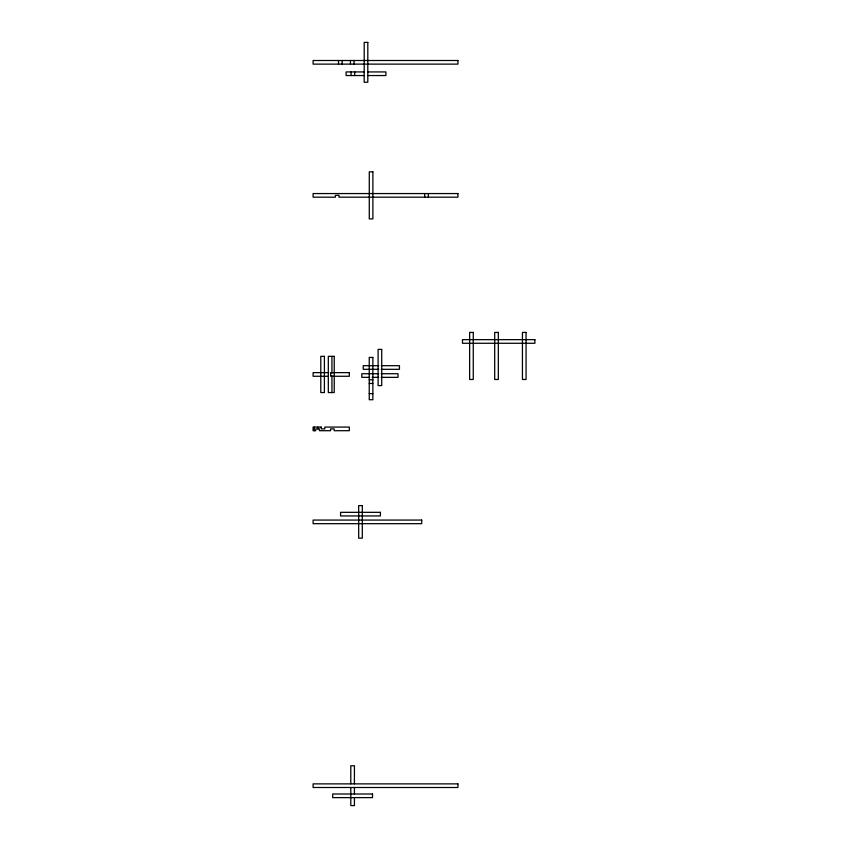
<?xml version="1.0" encoding="UTF-8"?>
<svg xmlns="http://www.w3.org/2000/svg" width="848" height="848" viewBox="0 0 848 848"><rect width="100%" height="100%" fill="white"/><g stroke="black" fill="none" stroke-linecap="round" stroke-linejoin="round"><path stroke-width="1.27" d="M364.195 71.932L346.09 71.932L346.09 75.546L364.195 75.546M367.809 71.932L385.914 71.932L385.914 75.546L367.809 75.546M378.749 365.689L363.23 365.689L363.23 369.315L378.749 369.315M381.335 365.689L399.44 365.689L399.44 369.315L381.335 369.315M328.621 372.643L313.103 372.643L313.103 376.268L328.314 376.268M378.621 373.724L361.81 373.724L361.81 377.349L369.569 377.349M381.208 373.724L398.019 373.724L398.019 377.349L381.208 377.349M372.155 377.349L378.621 377.349M369.24 379.819L372.866 379.819M369.24 383.434L372.866 383.434M369.24 393.642L372.866 393.642M428.357 193.556L428.357 197.181M424.731 193.556L424.731 197.181M354.708 71.932L354.708 75.546M354.422 783.881L354.422 765.776L350.796 765.776L350.796 783.881M354.422 787.495L354.422 794.035M354.422 797.618L354.422 805.6L350.796 805.6L350.796 787.495M354.061 60.505L354.061 64.119M351.083 71.932L351.083 75.546M350.447 60.505L350.447 64.119M342.136 60.505L342.136 64.119M338.522 60.505L338.522 64.119M331.939 356.351L331.939 373.162M331.939 375.749L331.939 392.56M317.926 427.074L317.926 428.887M314.301 427.074L314.301 430.699M367.809 42.4L364.195 42.4L364.195 82.224L367.809 82.224L367.809 42.4M457.931 60.505L313.103 60.505L313.103 64.119L457.931 64.119L457.931 60.505M372.887 171.837L369.272 171.837L369.272 218.901L372.887 218.901L372.887 171.837M457.931 193.556L313.103 193.556L313.103 197.181L335.395 197.181L335.395 195.369L339.009 195.369L339.009 197.181L457.931 197.181L457.931 193.556M473.258 332.416L469.644 332.416L469.644 379.48L473.258 379.48L473.258 332.416M498.317 332.416L494.702 332.416L494.702 379.48L498.317 379.48L498.317 332.416M526.067 332.416L522.442 332.416L522.442 379.48L526.067 379.48L526.067 332.416M534.897 339.656L462.478 339.656L462.478 343.27L534.897 343.27L534.897 339.656M381.717 349.397L378.102 349.397L378.102 385.607L381.717 385.607L381.717 349.397M324.402 356.351L320.788 356.351L320.788 392.56L324.402 392.56L324.402 356.351M334.229 356.351L328.314 356.351L328.314 392.56L334.229 392.56L334.229 356.351M372.866 357.432L369.24 357.432L369.24 399.726L372.866 399.726L372.866 357.432M349.312 372.643L330.614 372.643L330.614 376.268L349.312 376.268L349.312 372.643M321.212 427.074L313.103 427.074L313.103 430.699L315.785 430.699L315.785 428.887L319.41 428.887L319.41 430.699L330.561 430.699L330.561 428.887L334.176 428.887L334.176 430.699L349.312 430.699L349.312 427.074L324.826 427.074L324.826 428.887L321.212 428.887L321.212 427.074M362.308 505.588L358.683 505.588L358.683 538.173L362.308 538.173L362.308 505.588M380.413 512.33L340.589 512.33L340.589 515.944L380.413 515.944L380.413 512.33M421.721 520.068L313.103 520.068L313.103 523.682L421.721 523.682L421.721 520.068M457.931 783.881L313.103 783.881L313.103 787.495L457.931 787.495L457.931 783.881M372.516 794.004L332.692 794.004L332.692 797.618L372.516 797.618L372.516 794.004"/></g></svg>
